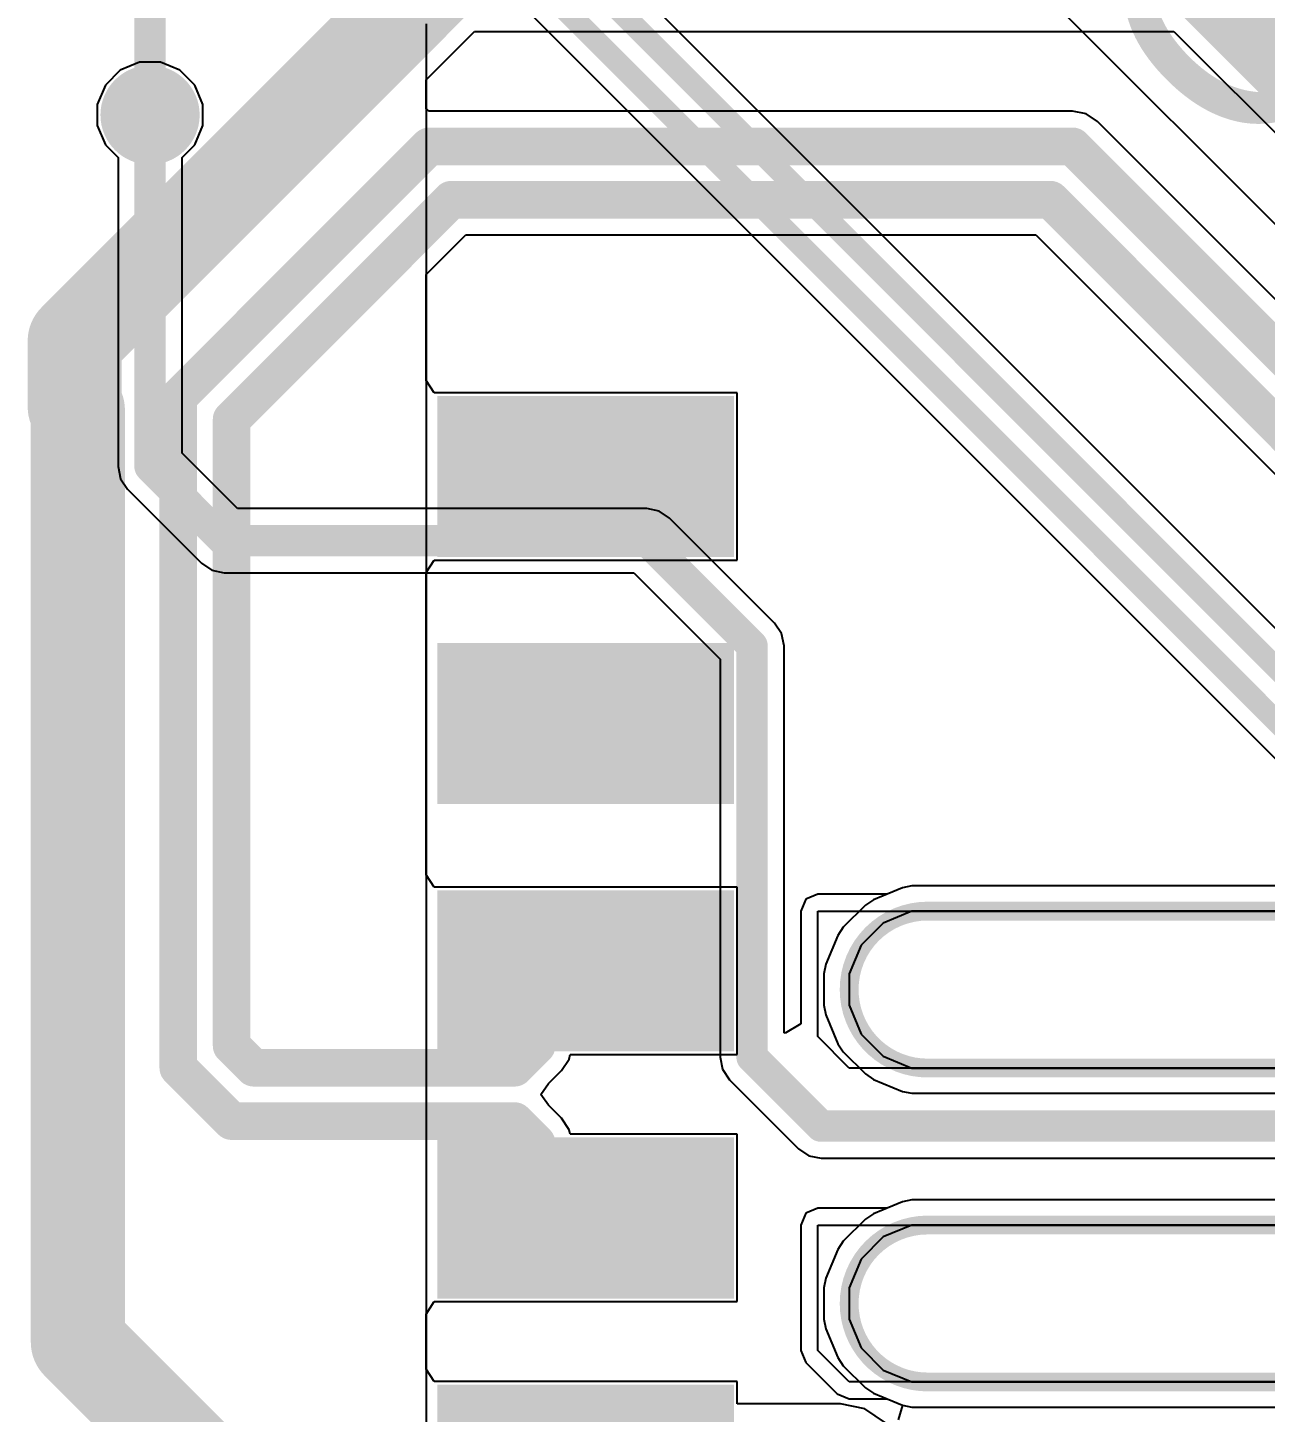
# Model space of a CAD drawing. Header units: millimetres. Extents: x -23 to 83, y -38 to 11.
# Drawn here: x 21.74 to 31.76, y -21.22 to -10.01 of the extents above; entities that cross this region are included whole.
import ezdxf

# ---------------------------------------------------------------- set-up
doc = ezdxf.new("R2010")
doc.units = ezdxf.units.MM
for name, color, linetype in [('BottomLayer', 5, 'Continuous'), ('BottomPaste', 16, 'Continuous'), ('BottomSolder', 6, 'Continuous'), ('Mechanical2', 216, 'Continuous'), ('MultiLayer', 9, 'Continuous'), ('TopLayer', 1, 'Continuous'), ('TopOverlay', 2, 'Continuous'), ('TopSolder', 216, 'Continuous'), ('ViaHoleLayer', 16, 'Continuous')]:
    doc.layers.add(name, color=color, linetype=linetype)
doc.styles.add('Arial', font='', dxfattribs={"height": 0.2})
doc.styles.get('Arial').set_extended_font_data('Arial')

# ---------------------------------------------------------------- blocks, each defined once
blk = doc.blocks.new('BL_R8812AF1_B_5')
at = {"layer": 'BottomLayer'}
for points in [[(-14.59999874, 3.549996709999999), (-12.39999806, 3.549996709999999), (-12.39999806, 2.44999637), (-14.59999874, 2.44999637)], [(-14.59999874, 1.54999817), (-12.39999806, 1.54999817), (-12.39999806, 0.44999783), (-14.59999874, 0.44999783)], [(-14.59999874, -0.45000291), (-12.39999806, -0.45000291), (-12.39999806, -1.55000325), (-14.59999874, -1.55000325)], [(-14.59999874, -2.45000145), (-12.39999806, -2.45000145), (-12.39999806, -3.55000179), (-14.59999874, -3.55000179)], [(-14.59999874, -4.45000253), (-12.39999806, -4.45000253), (-12.39999806, -5.55000287), (-14.59999874, -5.55000287)]]:
    blk.add_hatch(color=5, dxfattribs=at).paths.add_polyline_path(points)
at = {"layer": 'BottomPaste'}
for points in [[(-14.59999874, 3.549996709999999), (-12.39999806, 3.549996709999999), (-12.39999806, 2.44999637), (-14.59999874, 2.44999637)], [(-14.59999874, 1.54999817), (-12.39999806, 1.54999817), (-12.39999806, 0.44999783), (-14.59999874, 0.44999783)], [(-14.59999874, -0.45000291), (-12.39999806, -0.45000291), (-12.39999806, -1.55000325), (-14.59999874, -1.55000325)], [(-14.59999874, -2.45000145), (-12.39999806, -2.45000145), (-12.39999806, -3.55000179), (-14.59999874, -3.55000179)], [(-14.59999874, -4.45000253), (-12.39999806, -4.45000253), (-12.39999806, -5.55000287), (-14.59999874, -5.55000287)]]:
    blk.add_hatch(color=16, dxfattribs=at).paths.add_polyline_path(points)
at = {"layer": 'BottomSolder'}
for points in [[(-14.70159874, 3.65159671), (-12.29839806, 3.65159671), (-12.29839806, 2.34839637), (-14.70159874, 2.34839637)], [(-14.70159874, 1.65159817), (-12.29839806, 1.65159817), (-12.29839806, 0.34839783), (-14.70159874, 0.34839783)], [(-14.70159874, -0.34840291), (-12.29839806, -0.34840291), (-12.29839806, -1.65160325), (-14.70159874, -1.65160325)], [(-14.70159874, -2.34840145), (-12.29839806, -2.34840145), (-12.29839806, -3.65160179), (-14.70159874, -3.65160179)], [(-14.70159874, -4.34840253), (-12.29839806, -4.34840253), (-12.29839806, -5.65160287), (-14.70159874, -5.65160287)]]:
    blk.add_hatch(color=6, dxfattribs=at).paths.add_polyline_path(points)

msp = doc.modelspace()

# ---------------------------------------------------------------- hatches: boundary and pattern name
at = {"layer": 'BottomLayer'}
h = msp.add_hatch(color=5, dxfattribs=at)
edge = h.paths.add_edge_path()
edge.add_arc((22.733, -10.7188), 0.2999994, 0, 360)
at = {"layer": 'BottomSolder'}
h = msp.add_hatch(color=6, dxfattribs=at)
edge = h.paths.add_edge_path()
edge.add_arc((22.733, -10.7188), 0.4015993999999999, 0, 360)
at = {"layer": 'TopLayer'}
h = msp.add_hatch(color=1, dxfattribs=at)
edge = h.paths.add_edge_path()
edge.add_arc((22.733, -10.7188), 0.2999994, 0, 360)
at = {"layer": 'TopSolder'}
h = msp.add_hatch(color=216, dxfattribs=at)
edge = h.paths.add_edge_path()
edge.add_arc((22.733, -10.7188), 0.4015993999999999, 0, 360)
at = {"layer": 'ViaHoleLayer'}
h = msp.add_hatch(color=16, dxfattribs=at)
edge = h.paths.add_edge_path()
edge.add_arc((22.733, -10.7188), 0.1499997, 0, 360)

# ---------------------------------------------------------------- linework, layer by layer
at = {"layer": 'BottomLayer'}
for p, q in [((24.9682, -9.9822), (24.9682, -27.2034)), ((24.9682, -10.43393138), (25.35917966, -10.04295172)), ((25.35917966, -10.04295172), (31.02145434, -10.04295172)), ((31.02145434, -10.04295172), (32.99666248, -12.01815986)), ((24.9682, -10.66794412), (24.9682, -10.43393138)), ((24.9925459, -10.68792376), (24.9682, -10.66794412)), ((24.99255606, -10.6879263), (24.9925459, -10.68792376)), ((30.2005873, -10.6879263), (24.99255606, -10.6879263)), ((30.2006, -10.68792376), (30.2005873, -10.6879263)), ((30.3096168, -10.70961028), (30.2006, -10.68792376)), ((30.40203724, -10.77136276), (30.3096168, -10.70961028)), ((33.59519823999999, -13.9645263), (30.40203724, -10.77136276)), ((24.9682, -12.01067194), (25.28939824, -11.6894737)), ((25.28939824, -11.6894737), (29.90374258, -11.6894737)), ((29.90374258, -11.6894737), (33.09690104, -14.88262962)), ((24.9682, -12.86627094), (24.9682, -12.01067194)), ((25.0326017, -12.96659586), (24.9682, -12.86627094)), ((25.09520254, -12.9665984), (25.0326017, -12.96659586)), ((27.48659984, -12.9665984), (25.09520254, -12.9665984)), ((27.48659984, -14.3205962), (27.48659984, -12.9665984)), ((24.9682, -14.42092366), (25.0326017, -14.32059874)), ((25.0326017, -14.32059874), (25.09520254, -14.3205962)), ((25.09520254, -14.3205962), (27.48659984, -14.3205962)), ((24.9682, -16.86627056), (24.9682, -14.42092366)), ((25.0326017, -16.96659802), (24.9682, -16.86627056)), ((27.48659984, -16.96659802), (25.0326017, -16.96659802)), ((27.48659984, -18.32059582), (27.48659984, -16.96659802)), ((28.82276938, -16.97209712), (28.58938148, -17.06877206)), ((28.90080834, -16.95657518), (28.82276938, -16.97209712)), ((54.55343166, -16.95657518), (28.90080834, -16.95657518)), ((28.52322718, -17.11297568), (28.34459914, -17.29160372)), ((28.58938148, -17.06877206), (28.52322718, -17.11297568)), ((28.30039552, -17.35776056), (28.20372312, -17.59114846)), ((28.34459914, -17.29160372), (28.30039552, -17.35776056)), ((28.20372312, -17.59114846), (28.18820118, -17.66918488)), ((28.18820118, -17.66918488), (28.18820118, -17.92180566)), ((28.18820118, -17.92180566), (28.20372312, -17.99984208)), ((28.20372312, -17.99984208), (28.30039552, -18.23322998)), ((28.30039552, -18.23322998), (28.34459914, -18.29938682)), ((26.0634353, -18.4505854), (26.12518778, -18.35816496)), ((26.12518778, -18.35816496), (26.13266046, -18.32059582)), ((26.13266046, -18.32059582), (27.48659984, -18.32059582)), ((28.34459914, -18.29938682), (28.52322718, -18.47801486)), ((25.95789322, -18.55612748), (26.06342768, -18.45059048)), ((26.06342768, -18.45059048), (26.0634353, -18.4505854)), ((28.52322718, -18.47801486), (28.58938402, -18.52221848)), ((25.89524666, -18.64359746), (25.95789322, -18.55612748)), ((28.58938402, -18.52221848), (28.82277192, -18.61889088)), ((25.95789322, -18.73106744), (25.89524666, -18.64359746)), ((28.82277192, -18.61889088), (28.90080834, -18.63441282)), ((28.90080834, -18.63441282), (54.55342911999999, -18.63441282)), ((26.06342768, -18.83660444), (25.95789322, -18.73106744)), ((26.0634353, -18.83660952), (26.06342768, -18.83660444)), ((26.12518778, -18.92902996), (26.0634353, -18.83660952)), ((26.13266046, -18.9665991), (26.12518778, -18.92902996)), ((27.48659984, -18.9665991), (26.13266046, -18.9665991)), ((27.48659984, -20.3205969), (27.48659984, -18.9665991)), ((28.82276938, -19.51209712), (28.58938148, -19.60877206)), ((28.90080834, -19.49657518), (28.82276938, -19.51209712)), ((54.55343166, -19.49657518), (28.90080834, -19.49657518)), ((28.52322718, -19.65297568), (28.34459914, -19.83160372)), ((28.58938148, -19.60877206), (28.52322718, -19.65297568)), ((28.30039552, -19.89776056), (28.20372312, -20.13114846)), ((28.34459914, -19.83160372), (28.30039552, -19.89776056)), ((28.20372312, -20.13114846), (28.18820118, -20.20918488)), ((28.18820118, -20.20918488), (28.18820118, -20.46180566)), ((24.9682, -20.42092436), (25.0326017, -20.3205969)), ((25.0326017, -20.3205969), (27.48659984, -20.3205969)), ((24.9682, -20.86627018), (24.9682, -20.42092436)), ((28.18820118, -20.46180566), (28.20372312, -20.53984208)), ((28.20372312, -20.53984208), (28.30039552, -20.77322998)), ((28.30039552, -20.77322998), (28.34459914, -20.83938682)), ((25.0326017, -20.96659764), (24.9682, -20.86627018)), ((28.34459914, -20.83938682), (28.52322718, -21.01801486)), ((27.48659984, -20.96659764), (25.0326017, -20.96659764)), ((27.48659984, -21.14824828), (27.48659984, -20.96659764)), ((28.52322718, -21.01801486), (28.58938402, -21.06221848)), ((28.58938402, -21.06221848), (28.82277192, -21.15889088)), ((28.321, -21.14824828), (27.48659984, -21.14824828)), ((28.51921144, -21.18767416), (28.321, -21.14824828)), ((28.82277192, -21.15889088), (28.90080834, -21.17441282)), ((28.68724768, -21.29995232), (28.51921144, -21.18767416)), ((28.90080834, -21.17441282), (54.55342911999999, -21.17441282))]:
    msp.add_line(p, q, dxfattribs=at)
for points, const_width in [([(22.733, -10.7188), (22.733, -8.71922564)], 0.254), ([(22.1234, -12.54623602), (25.14463602, -9.524999999999999)], 0.7619999999999999), ([(31.23599798, -9.524999999999999), (33.36291016, -11.65191218)], 0.7619999999999999), ([(22.9616, -13.00374336), (24.99254336, -10.9728)], 0.3048), ([(24.99254336, -10.9728), (30.2006, -10.9728)], 0.3048), ([(30.2006, -10.9728), (33.4772, -14.2494)], 0.3048), ([(23.3934, -13.1826), (25.1714, -11.4046)], 0.3048), ([(25.1714, -11.4046), (30.02174336, -11.4046)], 0.3048), ([(30.02174336, -11.4046), (33.29834336, -14.6812)], 0.3048), ([(22.1234, -13.081), (22.1234, -12.54623602)], 0.7619999999999999), ([(22.1234, -13.081), (22.1488, -13.1064)], 0.7619999999999999), ([(22.1488, -20.6502), (22.1488, -13.1064)], 0.7619999999999999), ([(22.9616, -18.4280048), (22.9616, -13.00374336)], 0.3048), ([(23.3934, -18.24914816), (23.3934, -13.1826)], 0.3048), ([(25.86199806, -18.04119836), (26.2595995, -17.64359692)], 0.3048), ([(26.06079878, -17.64359692), (26.2595995, -17.64359692)], 0.3048), ([(25.86199806, -18.24914816), (25.86199806, -18.04119836)], 0.3048), ([(23.3934, -18.24914816), (23.5719493, -18.42769746)], 0.3048), ([(25.68344876, -18.42769746), (25.86199806, -18.24914816)], 0.3048), ([(22.9616, -18.4280048), (23.39309266, -18.85949746)], 0.3048), ([(23.5719493, -18.42769746), (25.68344876, -18.42769746)], 0.3048), ([(23.39309266, -18.85949746), (25.68344876, -18.85949746)], 0.3048), ([(25.68344876, -18.85949746), (25.86199806, -19.03804676)], 0.3048), ([(25.86199806, -19.24599656), (25.86199806, -19.03804676)], 0.3048), ([(25.86199806, -19.24599656), (26.2595995, -19.643598)], 0.3048), ([(26.2595995, -19.643598), (26.8095984, -19.643598)], 0.3048), ([(22.1488, -20.6502), (23.1648, -21.6662)], 0.7619999999999999)]:
    msp.add_lwpolyline(points, dxfattribs=dict(at, const_width=const_width))
for points, const_width in [([(22.6695, -10.7188, 1), (22.7965, -10.7188, 1)], 0.127), ([(24.91634336, -10.9728, 1), (25.06874336, -10.9728, 1)], 0.1524), ([(24.91634336, -10.9728, 1), (25.06874336, -10.9728, 1)], 0.1524), ([(30.1244, -10.9728, 1), (30.2768, -10.9728, 1)], 0.1524), ([(30.1244, -10.9728, 1), (30.2768, -10.9728, 1)], 0.1524), ([(25.0952, -11.4046, 1), (25.2476, -11.4046, 1)], 0.1524), ([(25.0952, -11.4046, 1), (25.2476, -11.4046, 1)], 0.1524), ([(29.94554336, -11.4046, 1), (30.09794336, -11.4046, 1)], 0.1524), ([(29.94554336, -11.4046, 1), (30.09794336, -11.4046, 1)], 0.1524), ([(21.9329, -12.54623602, 1), (22.3139, -12.54623602, 1)], 0.3809999999999999), ([(21.9329, -12.54623602, 1), (22.3139, -12.54623602, 1)], 0.3809999999999999), ([(21.9329, -13.081, 1), (22.3139, -13.081, 1)], 0.3809999999999999), ([(21.9329, -13.081, 1), (22.3139, -13.081, 1)], 0.3809999999999999), ([(21.9583, -13.1064, 1), (22.3393, -13.1064, 1)], 0.3809999999999999), ([(21.9583, -13.1064, 1), (22.3393, -13.1064, 1)], 0.3809999999999999), ([(22.8854, -13.00374336, 1), (23.0378, -13.00374336, 1)], 0.1524), ([(22.8854, -13.00374336, 1), (23.0378, -13.00374336, 1)], 0.1524), ([(23.3172, -13.1826, 1), (23.4696, -13.1826, 1)], 0.1524), ([(23.3172, -13.1826, 1), (23.4696, -13.1826, 1)], 0.1524), ([(25.98459878, -17.64359692, 1), (26.13699878, -17.64359692, 1)], 0.1524), ([(26.1833995, -17.64359692, 1), (26.3357995, -17.64359692, 1)], 0.1524), ([(26.1833995, -17.64359692, 1), (26.3357995, -17.64359692, 1)], 0.1524), ([(25.78579806, -18.04119836, 1), (25.93819806, -18.04119836, 1)], 0.1524), ([(25.78579806, -18.04119836, 1), (25.93819806, -18.04119836, 1)], 0.1524), ([(23.3172, -18.24914816, 1), (23.4696, -18.24914816, 1)], 0.1524), ([(23.3172, -18.24914816, 1), (23.4696, -18.24914816, 1)], 0.1524), ([(25.78579806, -18.24914816, 1), (25.93819806, -18.24914816, 1)], 0.1524), ([(25.78579806, -18.24914816, 1), (25.93819806, -18.24914816, 1)], 0.1524), ([(22.8854, -18.4280048, 1), (23.0378, -18.4280048, 1)], 0.1524), ([(22.8854, -18.4280048, 1), (23.0378, -18.4280048, 1)], 0.1524), ([(23.4957493, -18.42769746, 1), (23.6481493, -18.42769746, 1)], 0.1524), ([(23.4957493, -18.42769746, 1), (23.6481493, -18.42769746, 1)], 0.1524), ([(25.60724876, -18.42769746, 1), (25.75964876, -18.42769746, 1)], 0.1524), ([(25.60724876, -18.42769746, 1), (25.75964876, -18.42769746, 1)], 0.1524), ([(23.31689266, -18.85949746, 1), (23.46929266, -18.85949746, 1)], 0.1524), ([(23.31689266, -18.85949746, 1), (23.46929266, -18.85949746, 1)], 0.1524), ([(25.60724876, -18.85949746, 1), (25.75964876, -18.85949746, 1)], 0.1524), ([(25.60724876, -18.85949746, 1), (25.75964876, -18.85949746, 1)], 0.1524), ([(25.78579806, -19.03804676, 1), (25.93819806, -19.03804676, 1)], 0.1524), ([(25.78579806, -19.03804676, 1), (25.93819806, -19.03804676, 1)], 0.1524), ([(25.78579806, -19.24599656, 1), (25.93819806, -19.24599656, 1)], 0.1524), ([(25.78579806, -19.24599656, 1), (25.93819806, -19.24599656, 1)], 0.1524), ([(26.1833995, -19.643598, 1), (26.3357995, -19.643598, 1)], 0.1524), ([(26.1833995, -19.643598, 1), (26.3357995, -19.643598, 1)], 0.1524), ([(26.7333984, -19.643598, 1), (26.8857984, -19.643598, 1)], 0.1524), ([(21.9583, -20.6502, 1), (22.3393, -20.6502, 1)], 0.3809999999999999), ([(21.9583, -20.6502, 1), (22.3393, -20.6502, 1)], 0.3809999999999999)]:
    msp.add_lwpolyline(points, format="xyb", close=True, dxfattribs=dict(at, const_width=const_width))
at = {"layer": 'Mechanical2', "const_width": 0.1524}
for points in [[(28.39211999999999, -17.795494, -0.4142135623730951), (29.02712, -17.160494)], [(28.39211999999999, -17.795494, -0.4142135623730951), (29.02712, -17.160494)], [(29.02712, -18.430494, -0.4142135623730951), (28.39211999999999, -17.795494)], [(29.02712, -18.430494, -0.4142135623730951), (28.39211999999999, -17.795494)], [(28.39211999999999, -20.335494, -0.4142135623730951), (29.02712, -19.700494)], [(28.39211999999999, -20.335494, -0.4142135623730951), (29.02712, -19.700494)], [(29.02712, -20.970494, -0.4142135623730951), (28.39211999999999, -20.335494)], [(29.02712, -20.970494, -0.4142135623730951), (28.39211999999999, -20.335494)]]:
    msp.add_lwpolyline(points, format="xyb", dxfattribs=at)
for points in [[(29.02712, -17.160494), (54.42712, -17.160494)], [(29.02712, -17.160494), (54.42712, -17.160494)], [(29.02712, -18.430494), (54.42712, -18.430494)], [(29.02712, -18.430494), (54.42712, -18.430494)], [(29.02712, -19.700494), (54.42712, -19.700494)], [(29.02712, -19.700494), (54.42712, -19.700494)], [(29.02712, -20.970494), (54.42712, -20.970494)], [(29.02712, -20.970494), (54.42712, -20.970494)]]:
    msp.add_lwpolyline(points, dxfattribs=at)
at = {"layer": 'Mechanical2', "const_width": 0.0762}
for points in [[(28.98902, -17.160494, 1), (29.06522, -17.160494, 1)], [(28.98902, -17.160494, 1), (29.06522, -17.160494, 1)], [(28.98902, -17.160494, 1), (29.06522, -17.160494, 1)], [(28.98902, -17.160494, 1), (29.06522, -17.160494, 1)], [(28.35402, -17.795494, 1), (28.43022, -17.795494, 1)], [(28.35402, -17.795494, 1), (28.43022, -17.795494, 1)], [(28.35402, -17.795494, 1), (28.43022, -17.795494, 1)], [(28.35402, -17.795494, 1), (28.43022, -17.795494, 1)], [(28.98902, -18.430494, 1), (29.06522, -18.430494, 1)], [(28.98902, -18.430494, 1), (29.06522, -18.430494, 1)], [(28.98902, -18.430494, 1), (29.06522, -18.430494, 1)], [(28.98902, -18.430494, 1), (29.06522, -18.430494, 1)], [(28.98902, -19.700494, 1), (29.06522, -19.700494, 1)], [(28.98902, -19.700494, 1), (29.06522, -19.700494, 1)], [(28.98902, -19.700494, 1), (29.06522, -19.700494, 1)], [(28.98902, -19.700494, 1), (29.06522, -19.700494, 1)], [(28.35402, -20.335494, 1), (28.43022, -20.335494, 1)], [(28.35402, -20.335494, 1), (28.43022, -20.335494, 1)], [(28.35402, -20.335494, 1), (28.43022, -20.335494, 1)], [(28.35402, -20.335494, 1), (28.43022, -20.335494, 1)], [(28.98902, -20.970494, 1), (29.06522, -20.970494, 1)], [(28.98902, -20.970494, 1), (29.06522, -20.970494, 1)], [(28.98902, -20.970494, 1), (29.06522, -20.970494, 1)], [(28.98902, -20.970494, 1), (29.06522, -20.970494, 1)]]:
    msp.add_lwpolyline(points, format="xyb", close=True, dxfattribs=at)
at = {"layer": 'MultiLayer'}
for p, q in [((28.90080834, -17.160494), (28.66742044, -17.25716894)), ((29.02712, -17.160494), (28.90080834, -17.160494)), ((54.42712, -17.160494), (29.02712, -17.160494)), ((28.66742044, -17.25716894), (28.4887924, -17.43579698)), ((28.4887924, -17.43579698), (28.39211999999999, -17.66918488)), ((28.39211999999999, -17.66918488), (28.39211999999999, -17.795494)), ((28.39211999999999, -17.795494), (28.39211999999999, -17.795494)), ((28.39211999999999, -17.795494), (28.39211999999999, -17.92180566)), ((28.39211999999999, -17.92180566), (28.4887924, -18.15519356)), ((28.4887924, -18.15519356), (28.66742044, -18.3338216)), ((28.66742044, -18.3338216), (28.90080834, -18.430494)), ((28.90080834, -18.430494), (29.02712, -18.430494)), ((29.02712, -18.430494), (29.02712, -18.430494)), ((29.02712, -18.430494), (54.42712, -18.430494)), ((28.90080834, -19.700494), (28.66742044, -19.79716894)), ((29.02712, -19.700494), (28.90080834, -19.700494)), ((54.42712, -19.700494), (29.02712, -19.700494)), ((28.66742044, -19.79716894), (28.4887924, -19.97579698)), ((28.4887924, -19.97579698), (28.39211999999999, -20.20918488)), ((28.39211999999999, -20.20918488), (28.39211999999999, -20.335494)), ((28.39211999999999, -20.335494), (28.39211999999999, -20.46180566)), ((28.39211999999999, -20.46180566), (28.4887924, -20.69519356)), ((28.4887924, -20.69519356), (28.66742044, -20.8738216)), ((28.66742044, -20.8738216), (28.90080834, -20.970494)), ((28.90080834, -20.970494), (29.02712, -20.970494)), ((29.02712, -20.970494), (29.02712, -20.970494)), ((29.02712, -20.970494), (54.42712, -20.970494))]:
    msp.add_line(p, q, dxfattribs=at)
at = {"layer": 'TopLayer'}
for p, q in [((34.26850652, -14.03147054), (28.02010652, -7.783070539999999)), ((33.22334224, -16.25491796), (25.550368, -8.581946259999999)), ((25.35726958, -9.4425008), (32.74434396, -16.82957518)), ((22.64806494, -10.2918006), (22.49112596, -10.35680936)), ((22.81793506, -10.2918006), (22.64806494, -10.2918006)), ((22.97487404, -10.35680936), (22.81793506, -10.2918006)), ((22.49112596, -10.35680936), (22.37100936, -10.47692596)), ((23.09499064, -10.47692596), (22.97487404, -10.35680936)), ((22.37100936, -10.47692596), (22.3060006, -10.63386494)), ((23.1599994, -10.63386494), (23.09499064, -10.47692596)), ((22.3060006, -10.63386494), (22.3060006, -10.80373506)), ((23.1599994, -10.80373506), (23.1599994, -10.63386494)), ((22.3060006, -10.80373506), (22.37100936, -10.96067404)), ((23.09499064, -10.96067404), (23.1599994, -10.80373506)), ((22.37100936, -10.96067404), (22.47402414, -11.06368882)), ((22.99197586, -11.06368882), (23.09499064, -10.96067404)), ((22.47402414, -11.06368882), (22.47402414, -13.5636)), ((22.99197586, -13.45632818), (22.99197586, -11.06368882)), ((23.43986676, -13.90421908), (22.99197586, -13.45632818)), ((22.47402414, -13.5636), (22.49373708, -13.66270572)), ((22.49373708, -13.66270572), (22.54987616, -13.74672384)), ((22.54987616, -13.74672384), (23.1494711, -14.34631878)), ((26.75514334, -13.90421908), (23.43986676, -13.90421908)), ((26.85424906, -13.92393202), (26.75514334, -13.90421908)), ((26.93826718, -13.9800711), (26.85424906, -13.92393202)), ((27.78916718, -14.8309711), (26.93826718, -13.9800711)), ((23.1494711, -14.34631878), (23.23348922, -14.40245786)), ((23.23348922, -14.40245786), (23.33259494, -14.4221708)), ((23.33259494, -14.4221708), (26.64787152, -14.4221708)), ((26.64787152, -14.4221708), (27.34706748, -15.12136676)), ((27.84530626, -14.91498922), (27.78916718, -14.8309711)), ((27.8650192, -15.01409494), (27.84530626, -14.91498922)), ((27.34706748, -15.12136676), (27.34706748, -18.34149494)), ((27.8650192, -18.14436808), (27.8650192, -15.01409494)), ((28.13812, -17.0230292), (28.04091674, -17.06329074)), ((28.69981052, -17.0230292), (28.13812, -17.0230292)), ((28.82276938, -16.97209712), (28.69981052, -17.0230292)), ((28.90080834, -16.95657518), (28.82276938, -16.97209712)), ((32.69173802, -16.95657518), (28.90080834, -16.95657518)), ((28.04091674, -17.06329074), (28.0006552, -17.160494)), ((28.0006552, -17.160494), (28.0006552, -18.072862)), ((28.13812, -17.160494), (28.13812, -17.160494)), ((28.13812, -17.160494), (55.06212, -17.160494)), ((28.13812, -18.176494), (28.13812, -17.160494)), ((27.87365266, -18.14898326), (27.8650192, -18.14436808)), ((28.0006552, -18.072862), (27.87365266, -18.14898326)), ((28.39211999999999, -18.430494), (28.13812, -18.176494)), ((27.34706748, -18.34149494), (27.36678041999999, -18.44060066)), ((27.36678041999999, -18.44060066), (27.4229195, -18.52461878)), ((55.31612, -18.430494), (28.39211999999999, -18.430494)), ((27.4229195, -18.52461878), (27.9817195, -19.08341878)), ((27.9817195, -19.08341878), (28.06573762, -19.13955786)), ((28.06573762, -19.13955786), (28.16484334, -19.1592708)), ((28.16484334, -19.1592708), (55.22845952, -19.1592708)), ((28.04091674, -19.60329074), (28.0006552, -19.700494)), ((28.13812, -19.5630292), (28.04091674, -19.60329074)), ((28.69981052, -19.5630292), (28.13812, -19.5630292)), ((28.82276938, -19.51209712), (28.69981052, -19.5630292)), ((28.90080834, -19.49657518), (28.82276938, -19.51209712)), ((54.55343166, -19.49657518), (28.90080834, -19.49657518)), ((28.0006552, -19.700494), (28.0006552, -20.716494)), ((28.13812, -19.700494), (28.13812, -19.700494)), ((28.13812, -19.700494), (55.06212, -19.700494)), ((28.13812, -20.716494), (28.13812, -19.700494)), ((28.0006552, -20.716494), (28.04091674, -20.81369726)), ((28.39211999999999, -20.970494), (28.13812, -20.716494)), ((28.04091674, -20.81369726), (28.04092182, -20.8136998)), ((28.04092182, -20.8136998), (28.29491674, -21.06769726)), ((55.31612, -20.970494), (28.39211999999999, -20.970494)), ((28.29491674, -21.06769726), (28.39211999999999, -21.10796134)), ((28.39211999999999, -21.10796134), (28.39212508, -21.1079588)), ((28.39212508, -21.1079588), (28.69981052, -21.1079588)), ((28.69981052, -21.1079588), (28.82276938, -21.15889088)), ((28.82276938, -21.15889088), (28.7894395, -21.27773494))]:
    msp.add_line(p, q, dxfattribs=at)
for points, const_width in [([(25.39471426, -8.737599999999999), (33.13216131999999, -16.47504706)], 0.1778), ([(25.51292332, -9.28684706), (33.00592332, -16.77984706)], 0.1778), ([(22.733, -13.5636), (22.733, -10.7188)], 0.254), ([(22.733, -13.5636), (23.33259494, -14.16319494)], 0.254), ([(23.33259494, -14.16319494), (26.75514334, -14.16319494)], 0.254), ([(26.75514334, -14.16319494), (27.60604334, -15.01409494)], 0.254), ([(27.60604334, -18.34149494), (27.60604334, -15.01409494)], 0.254), ([(27.60604334, -18.34149494), (28.16484334, -18.90029494)], 0.254), ([(28.16484334, -18.90029494), (55.33573133999999, -18.90029494)], 0.254)]:
    msp.add_lwpolyline(points, dxfattribs=dict(at, const_width=const_width))
at = {"layer": 'TopLayer', "const_width": 0.127}
for points in [[(22.6695, -10.7188, 1), (22.7965, -10.7188, 1)], [(22.6695, -13.5636, 1), (22.7965, -13.5636, 1)], [(22.6695, -13.5636, 1), (22.7965, -13.5636, 1)], [(23.26909494, -14.16319494, 1), (23.39609494, -14.16319494, 1)], [(23.26909494, -14.16319494, 1), (23.39609494, -14.16319494, 1)], [(26.69164334, -14.16319494, 1), (26.81864334, -14.16319494, 1)], [(26.69164334, -14.16319494, 1), (26.81864334, -14.16319494, 1)], [(27.54254334, -15.01409494, 1), (27.66954334, -15.01409494, 1)], [(27.54254334, -15.01409494, 1), (27.66954334, -15.01409494, 1)], [(27.54254334, -18.34149494, 1), (27.66954334, -18.34149494, 1)], [(27.54254334, -18.34149494, 1), (27.66954334, -18.34149494, 1)], [(28.10134334, -18.90029494, 1), (28.22834334, -18.90029494, 1)], [(28.10134334, -18.90029494, 1), (28.22834334, -18.90029494, 1)]]:
    msp.add_lwpolyline(points, format="xyb", close=True, dxfattribs=at)

# ---------------------------------------------------------------- block references
at = {"rotation": 180}
msp.add_blockref('BL_R8812AF1_B_5', (12.7596011, -18.6436), dxfattribs=at)

# ---------------------------------------------------------------- texts
at = {"layer": 'TopOverlay', "style": 'Arial'}
msp.add_text('C35', height=1.9685, rotation=45, dxfattribs=at).set_placement((31.56653326, -11.23460034))

doc.saveas('drawing.dxf')
